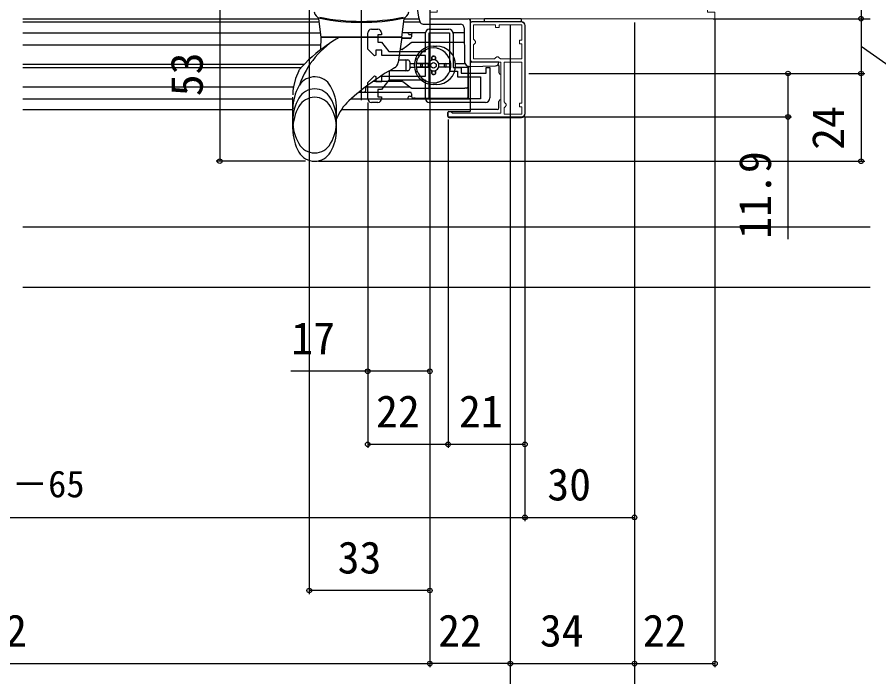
# Model space of a CAD drawing. Units: millimetres, scale not verified. Extents: x -525 to 525, y -783 to 778.
# Drawn here: x -76.9 to 158.8, y -642.7 to -462.2 of the extents above; entities that cross this region are included whole.
import ezdxf
from ezdxf.enums import TextEntityAlignment as Align

# ---------------------------------------------------------------- set-up
doc = ezdxf.new("R2010")
doc.units = ezdxf.units.MM
doc.header["$LTSCALE"] = 4
doc.layers.add('0-3_YKK_11', color=7, linetype='Continuous', lineweight=18)
for name, color, linetype in [('0-4_YKK_11E', 7, 'Continuous'), ('0-5_YKK_12', 2, 'Continuous'), ('0-6_YKK_13', 4, 'Continuous'), ('0-8_YKK_D', 6, 'Continuous'), ('0-A_YSS_K', 3, 'Continuous')]:
    doc.layers.add(name, color=color, linetype=linetype)
doc.styles.add('ＭＳ ゴシック', font='')
doc.styles.get('ＭＳ ゴシック').set_extended_font_data('MS Gothic')

msp = doc.modelspace()

# ---------------------------------------------------------------- linework, layer by layer
at = {"layer": '0-3_YKK_11'}
msp.add_line((62, -488.482), (62, -464.482), dxfattribs=at)
for points in [[(108.7, -452.582), (112, -452.582), (112, -460.782), (114, -460.782), (114, -462.582), (75, -462.582), (36, -462.582), (36, -460.782), (38, -460.782), (38, -452.582), (41.3, -452.582)], [(61, -463.482), (47, -463.482), (47, -473.482)], [(48, -474.482), (55.4, -474.482), (55.4, -488.482), (42.2, -488.482), (42, -488.282), (41.7, -487.982), (41, -487.982), (41, -489.482), (61, -489.482)]]:
    msp.add_lwpolyline(points, dxfattribs=at)
for points in [[(55.3, -473.582), (61.2, -473.582), (61.2, -469.482), (60.5, -469.482), (60.5, -468.482), (61.2, -468.482), (61.2, -464.282), (55, -464.282), (55, -464.982), (54, -464.982), (54, -464.282), (47.9, -464.282), (47.9, -468.182), (48.2, -468.482), (48.5, -468.782), (48.5, -469.182), (48.2, -469.482), (47.9, -469.782), (47.9, -473.582), (53.7, -473.582), (54, -473.282), (54.3, -472.982), (54.7, -472.982), (55, -473.282)], [(56.3, -474.482), (56.3, -485.382), (56.6, -485.682), (56.9, -485.982), (56.9, -486.382), (56.6, -486.682), (56.3, -486.982), (56.3, -488.682), (61.2, -488.682), (61.2, -486.682), (60.5, -486.682), (60.5, -485.682), (61.2, -485.682), (61.2, -474.482)]]:
    msp.add_lwpolyline(points, close=True, dxfattribs=at)
for centre, start, end in [((61, -464.482), 0.00001, 89.99999), ((48, -473.482), 180.00001, 269.99999), ((61, -488.482), 270.00001, 359.99999)]:
    msp.add_arc(centre, 1, start, end, dxfattribs=at)
at = {"layer": '0-4_YKK_11E'}
for p, q in [((20, -465.482), (21.8, -465.482)), ((35.8, -465.482), (41.2, -465.482)), ((21.8, -485.482), (20, -485.482)), ((51.2, -485.482), (35.8, -485.482))]:
    msp.add_line(p, q, dxfattribs=at)
for points in [[(19, -484.482), (19, -480.058), (20.83, -478.228), (21.2, -478.382), (21.2, -479.782), (22.9, -479.782), (22.9, -478.282), (34.8, -478.282), (34.8, -472.682), (22.9, -472.682), (22.9, -471.182), (21.2, -471.182), (21.2, -472.582), (20.83, -472.736), (19, -470.906), (19, -466.482)], [(22.8, -466.482), (22.8, -466.982), (21.8, -466.982), (21.8, -468.982), (22.8, -468.982), (24.8, -471.582), (34.8, -471.582), (34.8, -466.482)], [(42.4, -466.682), (42.4, -475.982), (44.6, -475.982), (44.6, -477.482), (51.4, -477.482), (51.4, -475.982), (52.4, -475.982), (52.4, -484.282)], [(34.8, -484.482), (34.8, -479.382), (24.8, -479.382), (22.8, -481.982), (21.8, -481.982), (21.8, -483.982), (22.8, -483.982), (22.8, -484.482)]]:
    msp.add_lwpolyline(points, dxfattribs=at)
msp.add_lwpolyline([(35.8, -484.482), (35.8, -466.482), (41.4, -466.482), (41.4, -476.982), (43.6, -476.982), (43.6, -478.482), (49.9, -478.482), (49.9, -484.482)], close=True, dxfattribs=at)
for centre, radius, start, end in [((20, -466.482), 1, 90.00001, 179.99999), ((21.8, -466.482), 1, 0.00001, 89.99999), ((35.8, -466.482), 1, 90.00001, 179.99999), ((41.2, -466.682), 1.2, 0.00001, 89.99999), ((20, -484.482), 1, 180.00001, 269.99999), ((21.8, -484.482), 1, 270.00001, 359.99999), ((35.8, -484.482), 1, 180.00001, 269.99999), ((51.2, -484.282), 1.2, 270.00001, 359.99999)]:
    msp.add_arc(centre, radius, start, end, dxfattribs=at)
at = {"layer": '0-5_YKK_12'}
for p, q in [((-75.41, -462.582), (5.595, -462.582)), ((-75.41, -463.482), (5.723, -463.482)), ((-75.41, -463.482), (5.723, -463.482)), ((28.876, -463.482), (33.288, -463.482)), ((29.005, -462.582), (33.021, -462.582)), ((36, -462.582), (36.5, -462.582)), ((47, -462.582), (47, -473.982)), ((113.5, -462.582), (156.5, -462.582)), ((-75.41, -466.482), (6.145, -466.482)), ((34.8, -466.482), (28.454, -466.482)), ((45.422, -466.482), (42.396, -466.482)), ((-75.41, -469.732), (6.224, -469.732)), ((-75.41, -475.032), (1.619, -475.032)), ((-75.41, -475.932), (0.774, -475.932)), ((47, -475.688), (47, -477.482)), ((-75.41, -481.232), (-1.334, -481.232)), ((18.503, -481.232), (30.534, -481.232)), ((-75.41, -484.482), (-1.501, -484.482)), ((14.52, -484.482), (47, -484.482)), ((-75.41, -487.482), (-1.501, -487.482)), ((11.774, -487.482), (47, -487.482))]:
    msp.add_line(p, q, dxfattribs=at)
at = {"layer": '0-6_YKK_13'}
for p, q in [((17.3, -484.851), (17.3, -434.817)), ((36, -460.047), (36, -462.582)), ((6.3, -467.596), (5.599, -462.609)), ((28.3, -467.596), (29, -462.609)), ((34.196, -464.066), (36, -464.082)), ((36, -462.582), (46.5, -462.582)), ((36, -464.082), (44.409, -464.082)), ((47, -463.082), (47, -473.982)), ((47, -463.982), (47, -473.982)), ((61.1, -463.482), (47.5, -463.482)), ((45.409, -465.073), (45.489, -474.202)), ((47, -466.489), (47, -487.982)), ((62.1, -488.582), (62.1, -464.482)), ((6.179, -471.047), (6.3, -467.596)), ((6.3, -467.596), (28.3, -467.596)), ((28.3, -467.596), (6.3, -467.596)), ((28.3, -467.596), (27.314, -474.605)), ((30.589, -468.049), (28.234, -468.049)), ((30.803, -467.949), (28.248, -467.949)), ((30.503, -466.949), (31.003, -466.949)), ((31.003, -466.849), (31.003, -467.549)), ((45.444, -469.099), (31.175, -469.099)), ((28.503, -471.04), (27.813, -471.04)), ((28.503, -471.04), (28.639, -470.935)), ((36.003, -470.699), (36.034, -470.699)), ((37.003, -470.099), (37.803, -470.099)), ((37.973, -470.699), (38.003, -470.699)), ((27.419, -473.849), (30.003, -473.849)), ((36.503, -473.149), (36.503, -473.934)), ((36.503, -473.934), (36.503, -473.149)), ((37.203, -472.849), (36.803, -472.849)), ((36.803, -472.849), (37.203, -472.849)), ((37.503, -473.149), (37.503, -473.934)), ((37.503, -473.934), (37.503, -473.149)), ((0.937, -475.751), (0.932, -475.758)), ((29.503, -476.549), (29.503, -474.149)), ((30.503, -474.349), (30.503, -476.349)), ((30.503, -474.849), (31.777, -474.849)), ((30.503, -475.849), (31.777, -475.849)), ((35.589, -474.849), (32.28, -474.849)), ((35.589, -475.849), (32.28, -475.849)), ((32.581, -474.849), (35.589, -474.849)), ((32.581, -475.849), (35.589, -475.849)), ((33.503, -475.549), (33.503, -475.149)), ((33.503, -475.549), (33.503, -475.149)), ((34.003, -475.849), (34.003, -474.849)), ((38.417, -474.849), (41.727, -474.849)), ((38.417, -474.849), (41.425, -474.849)), ((41.727, -475.849), (38.417, -475.849)), ((40.003, -475.849), (40.003, -474.849)), ((40.503, -475.549), (40.503, -475.149)), ((40.503, -475.549), (40.503, -475.149)), ((43.029, -474.849), (45.642, -474.849)), ((43.029, -475.849), (46.503, -475.849)), ((46.503, -475.532), (46.503, -484.482)), ((46.503, -481.099), (46.503, -475.532)), ((47.028, -475.688), (53.926, -475.507)), ((54.9, -475.482), (54.9, -477.282)), ((30.003, -476.849), (24.932, -476.849)), ((36.503, -476.763), (36.503, -477.549)), ((36.503, -477.549), (36.503, -476.763)), ((37.203, -477.849), (36.803, -477.849)), ((36.803, -477.849), (37.203, -477.849)), ((37.503, -476.763), (37.503, -477.549)), ((37.503, -477.549), (37.503, -476.763)), ((20.587, -479.645), (24.909, -479.645)), ((24.909, -479.645), (28.34, -479.645)), ((28.639, -479.751), (30.868, -481.493)), ((36.034, -479.999), (36.003, -479.999)), ((37.803, -480.599), (37.003, -480.599)), ((38.003, -479.999), (37.973, -479.999)), ((30.803, -482.749), (16.503, -482.749)), ((16.625, -482.649), (19.003, -482.649)), ((18.503, -482.149), (18.503, -481.166)), ((19.003, -482.649), (30.589, -482.649)), ((31.003, -483.149), (31.003, -483.849)), ((31.175, -481.599), (45.59, -481.599)), ((46.003, -481.599), (45.59, -481.599)), ((-1.5, -492.846), (-1.5, -484.095)), ((30.503, -483.749), (31.003, -483.749)), ((32.003, -484.349), (31.503, -484.349)), ((32.003, -484.349), (46.003, -484.349)), ((54.9, -486.982), (54.9, -485.282)), ((41.2, -487.982), (47, -487.982)), ((54.4, -487.482), (47, -487.482)), ((40.9, -489.282), (40.9, -488.282)), ((41.2, -489.582), (61.1, -489.582))]:
    msp.add_line(p, q, dxfattribs=at)
msp.add_lwpolyline([(51, -463.482), (51, -462.562), (61, -462.562), (61, -463.482)], close=True, dxfattribs=at)
msp.add_lwpolyline([(51, -463.482), (51, -462.562), (61, -462.562), (61, -463.482)], close=True, dxfattribs=at)
for points in [[(31.175, -469.099), (31.003, -469.099), (30.868, -469.204)], [(30.868, -469.204), (29.638, -470.159), (28.639, -470.935)], [(0.151, -476.873), (0.252, -476.696), (0.359, -476.522), (0.472, -476.352), (0.59, -476.185), (0.759, -475.964), (0.939, -475.75)], [(0.151, -476.873), (0.252, -476.696), (0.359, -476.522), (0.472, -476.352), (0.59, -476.185), (0.759, -475.964), (0.932, -475.758)], [(32.581, -474.849), (32.466, -474.849), (32.414, -474.849), (32.368, -474.849), (32.331, -474.849), (32.303, -474.849), (32.287, -474.849), (32.28, -474.849)], [(32.28, -475.849), (32.287, -475.849), (32.303, -475.849), (32.331, -475.849), (32.368, -475.849), (32.414, -475.849), (32.466, -475.849), (32.581, -475.849)], [(41.425, -475.849), (41.54, -475.849), (41.592, -475.849), (41.638, -475.849), (41.675, -475.849), (41.704, -475.849), (41.719, -475.849), (41.727, -475.849)], [(54.9, -474.508), (54.9, -474.482), (47.5, -474.482)], [(0.151, -476.882), (-0.766, -478.964), (-1.329, -481.218), (-1.457, -482.226), (-1.513, -483.44)], [(24.952, -479.145), (24.952, -477.873), (24.952, -477.349)], [(46.503, -483.849), (46.503, -482.099), (46.503, -481.099)], [(10.5, -492.846), (10.5, -489.962), (10.5, -486.971)]]:
    msp.add_lwpolyline(points, dxfattribs=at)
msp.add_circle((37.003, -475.349), 0.75, dxfattribs=at)
for centre, radius, start, end in [((48.125, -458.582), 15.625, 162.21648, 197.85555), ((6.35, -460.511), 2, 185, 258.68311), ((28.249, -460.511), 2, 281.31689, 355.54527), ((5.104, -462.679), 0.5, 8, 60.10277), ((17.3, -405.516), 57.8, 258.63714, 281.36286), ((17.3, -405.796), 57.8, 258.68311, 281.31689), ((29.496, -462.679), 0.5, 119.89723, 172), ((34.204, -463.066), 1, 197.85555, 269.5), ((44.409, -465.082), 1, 0.5, 90), ((46.5, -463.082), 0.5, 0, 90), ((47.5, -463.982), 0.5, 90, 180), ((61.1, -464.482), 1, 0, 90), ((30.503, -466.449), 0.5, 183.82978, 219.07095), ((30.503, -466.449), 0.5, 219.07095, 270), ((31.503, -466.849), 0.5, 132.84403, 180), ((22.93, -488.506), 23.9, 118.9674, 161.04434), ((32.18, -505.296), 43, 122.48461, 136.59983), ((30.503, -467.549), 0.5, 270, 0), ((31.175, -469.599), 0.5, 90, 127.83789), ((28.332, -470.54), 0.5, 270, 307.83789), ((37.003, -475.349), 5.25, 90, 270), ((37.003, -475.349), 4.75, 6.04233, 173.95767), ((36.003, -471.199), 0.5, 90, 120.18877), ((37.803, -475.349), 5.25, 270, 90), ((38.003, -471.199), 0.5, 59.81123, 90), ((29.203, -474.149), 0.3, 0, 90), ((30.003, -474.349), 0.5, 0, 90), ((32.695, -473.349), 0.5, 155.09894, 248.1159), ((36.803, -473.149), 0.3, 90, 180), ((36.803, -473.149), 0.3, 90, 180), ((37.003, -475.349), 1.5, 70.52877, 109.47123), ((37.203, -473.149), 0.3, 360, 90), ((37.203, -473.149), 0.3, 360, 90), ((58.449, -533.719), 66, 119.14287, 132.53524), ((25.334, -474.327), 2, 299.14287, 352), ((37.003, -475.349), 4.75, 173.95767, 186.04233), ((37.003, -475.349), 4.75, 186.04233, 353.95767), ((33.803, -475.149), 0.3, 90, 180), ((33.803, -475.149), 0.3, 90, 180), ((33.803, -475.549), 0.3, 180, 270), ((33.803, -475.549), 0.3, 180, 270), ((37.003, -475.349), 1.5, 160.52878, 199.47122), ((37.003, -475.349), 1.5, 109.47123, 160.52878), ((37.003, -475.349), 1.5, 199.47122, 250.52877), ((37.003, -475.349), 1.5, 19.47122, 70.52877), ((37.003, -475.349), 1.5, 289.47123, 340.52878), ((37.003, -475.349), 1.5, 340.52878, 19.47122), ((40.203, -475.149), 0.3, 0, 90), ((40.203, -475.149), 0.3, 0, 90), ((40.203, -475.549), 0.3, 270, 0), ((40.203, -475.549), 0.3, 270, 360), ((37.003, -475.349), 4.75, 353.95767, 6.04233), ((46.989, -474.189), 1.5, 180.5, 271.5), ((47.5, -473.982), 0.5, 180, 270), ((53.9, -474.508), 1, 271.5, 0), ((54.4, -475.482), 0.5, 0, 51.37691), ((4.5, -483.507), 5, 29.86283, 146.75851), ((29.203, -476.549), 0.3, 270, 0), ((30.003, -476.349), 0.5, 270, 0), ((32.695, -477.349), 0.5, 111.8841, 204.90106), ((37.003, -475.349), 1.5, 250.52877, 289.47123), ((36.803, -477.549), 0.3, 180, 270), ((36.803, -477.549), 0.3, 180, 270), ((37.203, -477.549), 0.3, 270, 0), ((37.203, -477.549), 0.3, 270, 360), ((55.4, -477.282), 0.5, 180, 270), ((4.5, -483.507), 5, 146.75851, 150.13717), ((28.331, -480.145), 0.5, 51.9917, 90), ((36.003, -479.499), 0.5, 239.81123, 270), ((38.003, -479.499), 0.5, 270, 300.18877), ((11.031, -487.257), 12.531, 150.13717, 180), ((4.5, -486.797), 5, 29.86283, 150.13717), ((-2.032, -487.257), 12.531, 0, 29.86283), ((18.003, -482.149), 0.5, 270, 0), ((30.503, -483.149), 0.5, 0, 90), ((31.175, -481.099), 0.5, 231.9917, 270), ((46.003, -481.099), 0.5, 270, 0), ((11.031, -490.547), 12.531, 150.13717, 209.86283), ((4.5, -489.096), 5, 29.86283, 150.13717), ((-2.032, -490.547), 12.531, 330.13717, 29.86283), ((22.619, -494.665), 13, 132.53524, 158.78961), ((30.503, -484.249), 0.5, 90, 180), ((30.503, -484.249), 0.5, 180, 207.82627), ((31.503, -483.849), 0.5, 180, 270), ((46.003, -483.849), 0.5, 270, 0), ((55.4, -485.282), 0.5, 90, 180), ((11.031, -492.846), 12.531, 150.13717, 180), ((-2.032, -492.846), 12.531, 0, 29.86283), ((41.2, -488.282), 0.3, 90, 180), ((54.4, -486.982), 0.5, 270, 0), ((41.2, -489.282), 0.3, 180, 270), ((61.1, -488.582), 1, 270, 0), ((11.031, -492.846), 12.531, 180, 209.86283), ((-2.032, -492.846), 12.531, 330.13717, 0), ((4.5, -494.297), 5, 209.86283, 330.13717), ((4.5, -496.596), 5, 209.86283, 330.13717)]:
    msp.add_arc(centre, radius, start, end, dxfattribs=at)
for centre, major_axis, start_param, end_param in [((24.909, -477.349), (0, 0.5), 4.712389, 6.2831853), ((24.909, -479.145), (0, -0.5), 6.2831853, 7.8539816)]:
    msp.add_ellipse(centre, major_axis=major_axis, ratio=0.087489, start_param=start_param, end_param=end_param, dxfattribs=at)
at = {"layer": '0-8_YKK_D'}
for p, q in [((154, -347.582), (154, -462.582)), ((-21.496, -448.582), (-21.496, -501.582)), ((3, -448.596), (3, -620.082)), ((36, -462.682), (36, -640.082)), ((36, -462.682), (36, -620.082)), ((36, -462.682), (36, -560.082)), ((36, -462.978), (36, -640.082)), ((92, -463.582), (92, -640.082)), ((114, -462.899), (114, -640.082)), ((154, -462.582), (154, -477.582)), ((58, -464.482), (58, -640.082)), ((58, -468.184), (58, -640.082)), ((63.1, -477.582), (155, -477.582)), ((63.1, -477.582), (155, -477.582)), ((63.1, -477.582), (135, -477.582)), ((154, -477.582), (154, -501.586)), ((92, -479.332), (92, -600.082)), ((92, -480.582), (92, -660.082)), ((58, -481.582), (58, -680.082)), ((92, -482.83), (92, -640.082)), ((19, -485.482), (19, -580.082)), ((19, -485.482), (19, -560.082)), ((41, -490.182), (41, -580.082)), ((62, -489.482), (62, -600.082)), ((62, -489.482), (62, -580.082)), ((62, -489.482), (135, -489.482)), ((41, -493.172), (41, -580.082)), ((62, -493.758), (62, -600.082)), ((2, -501.582), (-22.496, -501.582)), ((5.5, -501.586), (155, -501.586)), ((41, -579.082), (19, -579.082)), ((62, -579.082), (41, -579.082)), ((-223, -599.082), (62, -599.082)), ((62, -599.082), (92, -599.082)), ((36, -619.082), (3, -619.082)), ((-202, -639.082), (36, -639.082)), ((58, -639.082), (36, -639.082)), ((58, -639.082), (92, -639.082)), ((92, -639.082), (114, -639.082))]:
    msp.add_line(p, q, dxfattribs=at)
for points in [[(154, -470.082), (174, -484.188), (174, -502.916)], [(134, -477.582), (134, -489.482), (134, -522.963)], [(36, -559.082), (19, -559.082), (-2.073, -559.082)]]:
    msp.add_lwpolyline(points, dxfattribs=at)
for centre in [(154, -462.582), (154, -462.582), (134, -477.582), (154, -477.582), (154, -477.582), (134, -489.482), (-21.496, -501.582), (154, -501.586), (19, -559.082), (36, -559.082), (19, -579.082), (41, -579.082), (41, -579.082), (62, -579.082), (62, -599.082), (62, -599.082), (92, -599.082), (3, -619.082), (36, -619.082), (36, -639.082), (36, -639.082), (58, -639.082), (58, -639.082), (92, -639.082), (92, -639.082), (114, -639.082)]:
    msp.add_circle(centre, 0.637, dxfattribs=at)
at = {"layer": '0-A_YSS_K'}
for p, q in [((-75.41, -519.582), (156.5, -519.582)), ((-75.41, -536.082), (156.5, -536.082))]:
    msp.add_line(p, q, dxfattribs=at)

# ---------------------------------------------------------------- texts
at = {"layer": '0-8_YKK_D', "style": 'ＭＳ ゴシック'}
for s, p in [('53', (-23.496, -483.809)), ('24', (152, -498.482)), ('11.9', (132, -522.804))]:
    msp.add_text(s, height=8.798, rotation=90, dxfattribs=at).set_placement(p, align=Align.BOTTOM_LEFT)
for s, height, p in [('17', 8.798, (-1.914, -557.082)), ('22', 8.798, (21.273, -577.082)), ('21', 8.798, (43.966, -577.082)), ('網戸出来幅＝WS－65', 7.331, (-148.426, -595.775)), ('30', 8.798, (68.136, -597.082)), ('33', 8.798, (10.773, -617.082)), ('WS－112', 8.798, (-116.17, -637.082)), ('22', 8.798, (38.273, -637.082)), ('34', 8.798, (66.102, -637.082)), ('22', 8.798, (94.273, -637.082))]:
    msp.add_text(s, height=height, dxfattribs=at).set_placement(p, align=Align.BOTTOM_LEFT)

doc.saveas('drawing.dxf')
